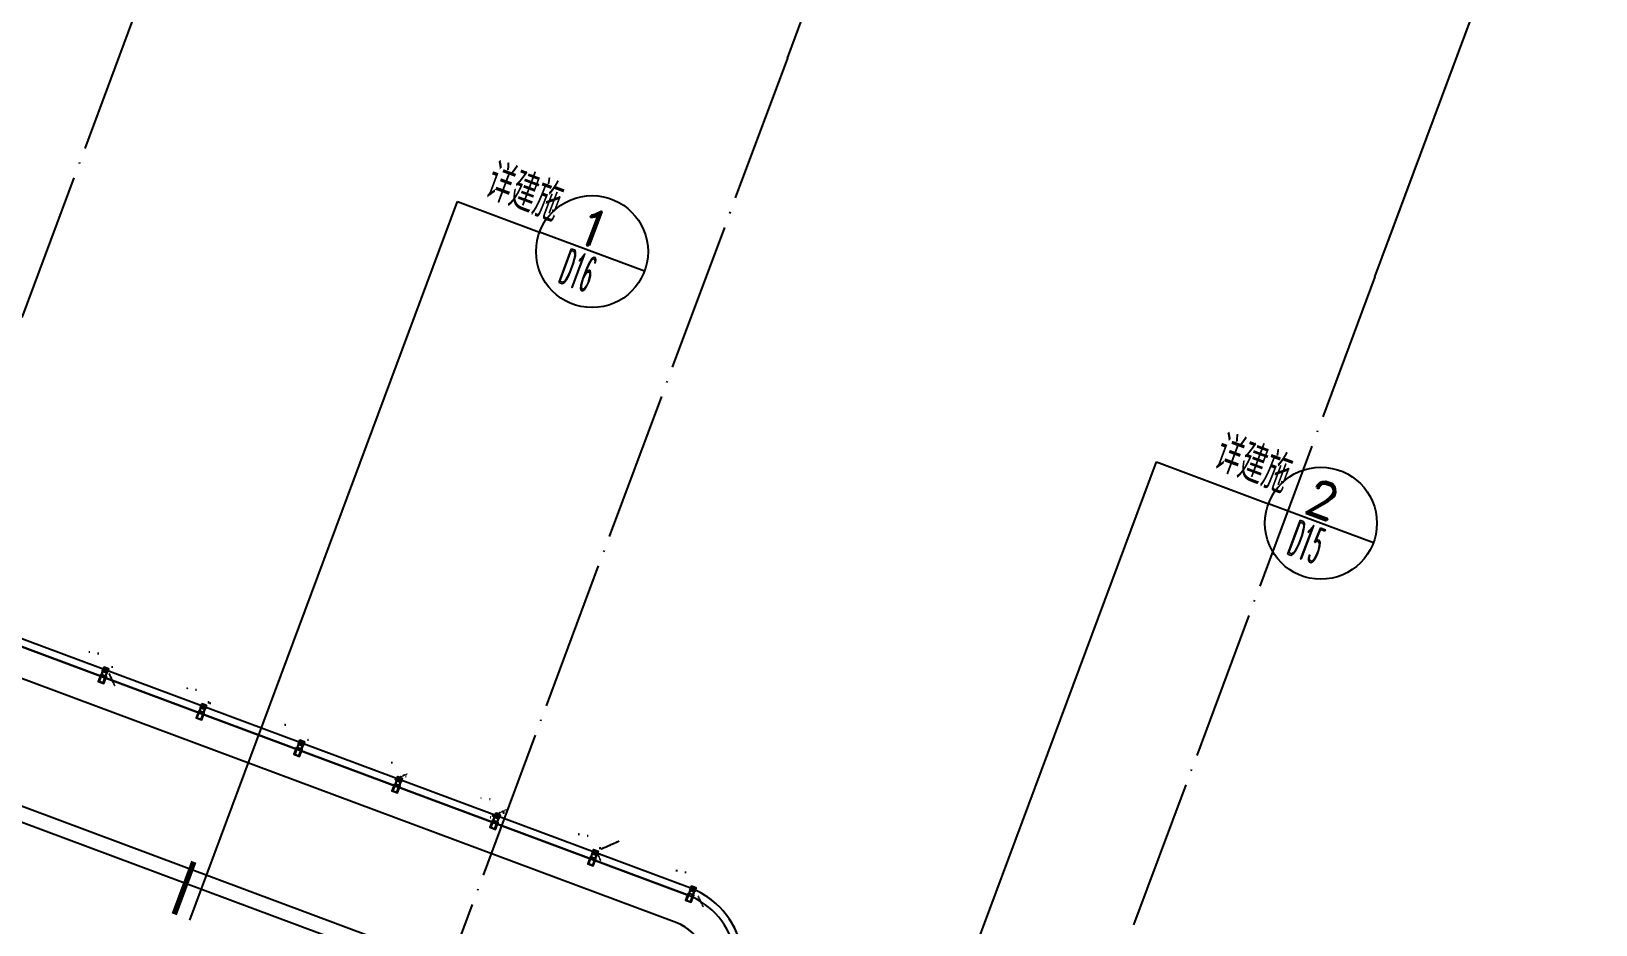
# Model space of a CAD drawing. Header units: millimetres. Extents: x 600121811 to 600690586, y 3472921280 to 3473279938.
# Drawn here: x 600367885 to 600388848, y 3473159954 to 3473171922 of the extents above; entities that cross this region are included whole.
import ezdxf
from ezdxf.enums import TextEntityAlignment as Align

# ---------------------------------------------------------------- set-up
doc = ezdxf.new("R2010")
doc.units = ezdxf.units.MM
doc.header["$LTSCALE"] = 1000
for name, pattern in [('AX-MALL-GIRD-200$0$DOTE', [2.4200000000000004, 2, -0.2, 0.02, -0.2]), ('AX-MALL-WALL-GJ$0$CENTER', [2, 1.25, -0.25, 0.25, -0.25]), ('AX-MALL-WALL-GJ$0$HIDDEN', [0.375, 0.25, -0.125]), ('AX-MALL-WALL-GJ$0$HIDDEN2', [4.7624999999999975, 3.174999999999998, -1.587499999999999])]:
    doc.linetypes.add(name, pattern=pattern)
doc.layers.get('0').update_dxf_attribs({"linetype": 'CONTINUOUS'})
for name, color, linetype in [('AX-MALL-DIM-PGJ$0$A-Anno-Note', 241, 'CONTINUOUS'), ('AX-MALL-DIM-PGJ$0$DIM_IDEN', 3, 'CONTINUOUS'), ('AX-MALL-GIRD-200$0$A-Grid', 222, 'AX-MALL-GIRD-200$0$DOTE'), ('AX-MALL-GIRD-200$0$A-Grid-Iden', 11, 'CONTINUOUS'), ('AX-MALL-GJ-200$0$A-Anno-Note', 241, 'CONTINUOUS'), ('AX-MALL-WALL-GJ$0$A-Anno-Note', 241, 'CONTINUOUS'), ('AX-MALL-WALL-GJ$0$A-Detl-Patt', 8, 'CONTINUOUS'), ('AX-MALL-WALL-GJ$0$A-Detl-Thin', 131, 'CONTINUOUS'), ('AX-MALL-WALL-GJ$0$A-SEE', 254, 'CONTINUOUS'), ('AX-MALL-WALL-GJ$0$AE-GLAZ', 152, 'CONTINUOUS'), ('AX-MALL-WALL-GJ$0$AP', 3, 'CONTINUOUS'), ('AX-MALL-WALL-GJ$0$FIX', 2, 'CONTINUOUS'), ('AX-MALL-WALL-GJ$0$GASKET', 2, 'CONTINUOUS'), ('AX-MALL-WALL-GJ$0$TEXT', 2, 'CONTINUOUS')]:
    doc.layers.add(name, color=color, linetype=linetype)
doc.styles.add('AX-MALL-DIM-PGJ$0$_TCH_DIM', font='zy_en.shx', dxfattribs={"width": 0.7, "bigfont": 'zy_cn.shx'})
doc.styles.add('AX-MALL-DIM-PGJ$0$_TCH_LABEL', font='ROMAND.shx', dxfattribs={"width": 0.7, "height": 5, "bigfont": 'zy_cn.shx'})
doc.styles.add('AX-MALL-GIRD-200$0$_TCH_DIM_T3', font='zy_en.shx', dxfattribs={"width": 0.7, "bigfont": 'zy_cn.shx'})
doc.dimstyles.new('AX-MALL-GIRD-200$0$_TCH_ARCH&&200', dxfattribs={"dimtxt": 595, "dimasz": 300, "dimexe": 500, "dimexo": 500, "dimgap": 152.5, "dimtad": 1, "dimdec": 0, "dimzin": 0, "dimdsep": 46, "dimtxsty": 'AX-MALL-GIRD-200$0$_TCH_DIM_T3', "dimblk": 'AX-MALL-GIRD-200$0$_ArchTick', "dimcen": 0.09, "dimclrt": 7, "dimazin": 2, "dimtfac": 1, "dimtdec": 0, "dimtix": 1, "dimtmove": 2, "dimatfit": 3, "dimfxl": 500, "dimtolj": 1, "dimtzin": 0, "dimarcsym": 0})

# ---------------------------------------------------------------- blocks, each defined once
blk = doc.blocks.new('AX-MALL-GIRD-200$0$_ArchTick')
at = {"color": 0, "linetype": 'ByBlock', "const_width": 0.4}
blk.add_lwpolyline([(-0.5, -0.5), (0.5, 0.5)], dxfattribs=at)
blk = doc.blocks.new('*D132')
at = {"layer": 'AX-MALL-GIRD-200$0$A-Grid-Iden', "color": 0, "lineweight": -2, "transparency": 16777216}
for p, q in [((600378191.4922786, 3473172031.603603), (600379936.9564371, 3473176717.044337)), ((600379762.4100213, 3473176248.500264), (600387633.9504547, 3473173316.120478)), ((600386063.032712, 3473169099.223817), (600387808.4968705, 3473173784.664551))]:
    blk.add_line(p, q, dxfattribs=at)
at = {"layer": 'AX-MALL-GIRD-200$0$A-Grid-Iden', "color": 0, "lineweight": -2, "transparency": 16777216, "xscale": 300, "yscale": 300, "zscale": 300}
for p, rotation in [((600379762.4100213, 3473176248.500264), 159.5681613084339), ((600387633.9504547, 3473173316.120478), 339.568161308434)]:
    blk.add_blockref('AX-MALL-GIRD-200$0$_ArchTick', p, dxfattribs=dict(at, rotation=rotation))
at = {"layer": 'AX-MALL-GIRD-200$0$A-Grid-Iden', "color": 7, "transparency": 16777216, "insert": (600383855.2720124, 3473175204.000037), "char_height": 595, "attachment_point": 5, "rotation": 339.56816132295063, "style": 'AX-MALL-GIRD-200$0$_TCH_DIM_T3'}
blk.add_mtext('\\A1;8400', dxfattribs=at)
blk = doc.blocks.new('*D133')
at = {"layer": 'AX-MALL-GIRD-200$0$A-Grid-Iden', "color": 0, "lineweight": -2, "transparency": 16777216}
for p, q in [((600386063.0327125, 3473169099.223817), (600387808.4968708, 3473173784.66455)), ((600387633.950455, 3473173316.120477), (600395505.4908874, 3473170383.740691)), ((600393934.5731447, 3473166166.84403), (600395680.0373032, 3473170852.284764))]:
    blk.add_line(p, q, dxfattribs=at)
at = {"layer": 'AX-MALL-GIRD-200$0$A-Grid-Iden', "color": 0, "lineweight": -2, "transparency": 16777216, "xscale": 300, "yscale": 300, "zscale": 300}
for p, rotation in [((600387633.950455, 3473173316.120477), 159.5681613089271), ((600395505.4908874, 3473170383.740691), 339.5681613089271)]:
    blk.add_blockref('AX-MALL-GIRD-200$0$_ArchTick', p, dxfattribs=dict(at, rotation=rotation))
at = {"layer": 'AX-MALL-GIRD-200$0$A-Grid-Iden', "color": 7, "transparency": 16777216, "insert": (600391726.8124452, 3473172271.62025), "char_height": 595, "attachment_point": 5, "rotation": 339.56816132295063, "style": 'AX-MALL-GIRD-200$0$_TCH_DIM_T3'}
blk.add_mtext('\\A1;8400', dxfattribs=at)
blk = doc.blocks.new('AX-MALL-WALL-GJ$0$2k432')
at = {"layer": 'AX-MALL-WALL-GJ$0$A-Detl-Patt'}
for points in [[(-601183144.2575167, -3472540847.773604, 0.2537087923064233), (-601184066.2119346, -3472540347.773648), (-601193822.2119423, -3472540347.774841, 0.4142135622456414), (-601194922.2119304, -3472541447.774839), (-601194922.2119308, -3472542437.693026)], [(-601183200.1865518, -3472540947.773611, 0.2679491811134318), (-601184066.2119349, -3472540447.773647), (-601193822.2119296, -3472540447.77484, 0.4142135622567812), (-601194822.2119304, -3472541447.774839), (-601194822.2119306, -3472542437.693025)], [(-601183624.1456301, -3472541042.092267, 0.2100842030219535), (-601184066.2119349, -3472540847.773647), (-601193822.2118814, -3472540847.774839, 0.4142135621957292), (-601194422.21193, -3472541447.77484), (-601194422.211931, -3472542437.693026)]]:
    blk.add_lwpolyline(points, format="xyb", dxfattribs=at)
for points in [[(-601192462.2119298, -3472540422.77484), (-601192462.2119298, -3472540522.774838), (-601192382.21193, -3472540522.77484), (-601192382.2119299, -3472540422.77484)], [(-601191062.2119304, -3472540422.77484), (-601191062.21193, -3472540522.774841), (-601190982.2119299, -3472540522.774841), (-601190982.2119304, -3472540422.774841)], [(-601189662.2119306, -3472540422.774841), (-601189662.2119305, -3472540522.774842), (-601189582.2119306, -3472540522.774842), (-601189582.2119305, -3472540422.774841)], [(-601188262.2119309, -3472540422.774841), (-601188262.2119311, -3472540522.774841), (-601188182.2119311, -3472540522.774841), (-601188182.211931, -3472540422.774841)], [(-601186862.211931, -3472540422.774843), (-601186862.2119309, -3472540522.774842), (-601186782.211931, -3472540522.774842), (-601186782.211931, -3472540422.774842)], [(-601185462.211931, -3472540422.774841), (-601185462.2119316, -3472540522.774841), (-601185382.2119315, -3472540522.774841), (-601185382.2119316, -3472540422.774842)], [(-601184062.211931, -3472540422.77484), (-601184062.2119318, -3472540522.77484), (-601183982.211931, -3472540522.774841), (-601183982.2119312, -3472540422.77484)]]:
    blk.add_lwpolyline(points, close=True, dxfattribs=at)
blk = doc.blocks.new('AX-MALL-WALL-GJ$0$fgegrhrthr')
at = {"layer": 'AX-MALL-WALL-GJ$0$A-Detl-Patt'}
blk.add_lwpolyline([(242927.1743494272, 134611.3384299278, 0.4142135737947256), (242327.1742751598, 135211.3383774757), (232571.1742786169, 135211.337184906, 0.1158926775647805), (232303.992911458, 135148.565331459, 0.3961434725744038), (231705.1489723921, 135711.3371543884), (221949.1490268707, 135711.3359603882, 0.1158927250690523), (221681.9675327539, 135648.564095974, 0.3961434782373853), (221083.1235932112, 136211.3359270096), (211327.1236441135, 136211.3347315788, 0.4142135621688708), (210727.1235949993, 135611.3347306252), (210727.1235946417, 132111.3326702118, 0.4142135622576193), (211327.1236428022, 131511.3326692581), (221083.1235917807, 131511.3314738274, 0.1158927888661231), (221350.3052072525, 131574.103415966, 0.3961421668137928), (221949.1490257978, 131011.3343062401), (231705.1489714384, 131011.333106041, 0.1158928995629006), (231972.3308206797, 131074.1051673889, 0.3961403006429317), (232571.1742800474, 130511.3398389816), (242327.1742770672, 130511.3386573792, 0.4142135741625447), (242927.1743541956, 131111.3386073112), (242927.1743520498, 134611.3384313583)], format="xyb", dxfattribs=at)
at = {"layer": 'AX-MALL-WALL-GJ$0$A-Detl-Thin'}
blk.add_lwpolyline([(222183.1235949993, 135611.3357896805, 0.4142135992637822), (221083.1235933304, 136711.3359260559), (211327.1235848665, 136711.3347330093, 0.4142135622456414), (210227.1236003637, 135611.3347353935), (210227.1235972643, 134621.4165444374)], format="xyb", dxfattribs=at)
for points in [[(212687.1235985756, 136636.3347253799), (212687.1235980988, 136536.3347249031), (212767.1235998869, 136536.3347258568), (212767.1235978603, 136636.3347268105)], [(214087.1235954762, 136636.3347253799), (214087.1236000061, 136536.3347272873), (214167.1235961914, 136536.3347249031), (214167.1235979795, 136636.3347272873)], [(215487.1235971451, 136636.3347272873), (215487.1235975027, 136536.3347263336), (215567.1235955954, 136536.3347258568), (215567.1235966682, 136636.3347277641)], [(216887.1235939264, 136636.3347272873), (216887.1235941648, 136536.3347272873), (216967.1235961914, 136536.3347272873), (216967.1235960722, 136636.3347287178)], [(218287.1235947609, 136636.3347287178), (218287.1235963106, 136536.3347291946), (218367.1235942841, 136536.3347277641), (218367.1235955954, 136636.3347296715)], [(219687.1235927343, 136636.3347291946), (219687.1235945225, 136536.3347291946), (219767.1235938072, 136536.3347287178), (219767.1235953569, 136636.3347306252)], [(221087.1235955954, 136636.334731102), (221087.1235939264, 136536.3347301483), (221167.1235932112, 136536.3347296715), (221167.1235970259, 136636.3347325325)]]:
    blk.add_lwpolyline(points, close=True, dxfattribs=at)
at = {"layer": 'AX-MALL-WALL-GJ$0$AE-GLAZ'}
blk.add_line((211327.1235966682, 136611.3347306252), (221083.1235916615, 136611.3359241486), dxfattribs=at)
blk.add_arc((221083.123591423, 135611.3359255791), 1000.000000723598, 29.9999987377448, 90, dxfattribs=at)
blk = doc.blocks.new('AX-MALL-WALL-GJ$0$尺寸分格点')
at = {"ltscale": 10}
h = blk.add_hatch(color=1, dxfattribs=at)
h.dxf.hatch_style = 1
edge = h.paths.add_edge_path()
edge.add_line((0, -1.5), (-5.470445860503725e-37, 1.862645149230957e-09))
edge.add_line((0, 1.862645149230957e-09), (-1.5, 0))
edge.add_arc((0, 0), 1.5, 180, 270)
edge = h.paths.add_edge_path()
edge.add_line((0, 1.5), (5.470445846917725e-37, 1.862645149230957e-09))
edge.add_line((0, 1.862645149230957e-09), (1.5, 0))
edge.add_arc((0, 0), 1.5, 0, 90)
for p, q in [((-2.5, 0), (2.5, 0)), ((0, -2.5), (0, 2.5))]:
    blk.add_line(p, q)
blk.add_circle((0, 0), 1.5)
blk = doc.blocks.new('AX-MALL-WALL-GJ$0$定位点')
blk.add_blockref('AX-MALL-WALL-GJ$0$尺寸分格点', (0, 0))
blk = doc.blocks.new('AX-MALL-WALL-GJ$0$A$C3802349C')
at = {"layer": 'AX-MALL-WALL-GJ$0$GASKET'}
h = blk.add_hatch(dxfattribs=at)
h.set_pattern_fill('ANSI35', color=1, scale=0.3750125207812556, angle=-180, style=0)
h.set_pattern_definition([(225, (-14292809.63515486, -9063882.472551338), (0.8419271213058608, -0.8419271213058608), []), (225, (-14292810.47708235, -9063882.472551338), (0.8419271213058608, -0.8419271213058608), [1.488330941850608, -0.2976661883701216, 0, -0.2976661883701216])])
edge = h.paths.add_edge_path()
edge.add_line((-4.151144333183765, 8), (-1.924371063709259, 8))
edge.add_line((-1.924371063709259, 8), (0, 0))
edge.add_line((0, 0), (-1, 0))
edge.add_arc((-173.3719842011968, -63.27551823887059), 183.6188774223807, 20.15753080045416, 22.84073975264292)
at = {"layer": 'AX-MALL-WALL-GJ$0$GASKET', "elevation": -0.1213156449062388}
blk.add_lwpolyline([(-4.151144333183765, 8), (-1.924371063709259, 8), (0, 0), (-1, 0, 0.01170824263980096)], format="xyb", close=True, dxfattribs=at)
blk = doc.blocks.new('AX-MALL-WALL-GJ$0$A$C431B1AE9')
at = {"layer": 'AX-MALL-WALL-GJ$0$GASKET'}
h = blk.add_hatch(dxfattribs=at)
h.set_pattern_fill('ANSI37', color=1, scale=0.35, style=0)
h.set_pattern_definition([(45, (-14292809.63515486, -9063882.472551338), (-0.3928862052967754, 0.3928862052967754), []), (135, (-14292809.63515486, -9063882.472551338), (-0.3928862052967754, -0.3928862052967754), [])])
h.paths.add_polyline_path([(3.006717517971992, 0), (0, 0), (-1.924371063709259, 8), (-1, 8), (-0.3333333134651184, 7), (0.3333333134651184, 7), (0.6666666865348816, 8), (1.333333313465118, 8), (1.666666686534882, 7), (2.333333313465118, 7), (2.666666686534882, 8), (3.333333313465118, 8), (3.666666686534882, 7), (4.333333313465118, 7), (4.666666686534882, 8), (5.333333313465118, 8), (5.666666686534882, 7), (6.333333313465118, 7), (6.666666686534882, 8), (7.333333313465118, 8), (7.666666686534882, 7), (8.333333313465118, 7), (8.666666686534882, 8), (9.333333313465118, 8), (9.666666686534882, 7), (10.33333331346512, 7), (11, 8), (11.82815510034561, 8), (10, 0), (6.993282483890653, 0), (6.993282483890653, -1.195969490334392), (7.790595477446914, -1.195969490334392), (7.790595477446914, -1.886535448953509), (6.786871323361993, -2.890259601175785), (3.213128676638007, -2.890259601175785), (2.209404524415731, -1.886535448953509), (2.209404524415731, -1.195969490334392), (3.006717517971992, -1.195969490334392)])
edge = h.paths.add_edge_path(flags=16)
edge.add_ellipse((5, 3.75), major_axis=(-3.000000000596629, 1.102163919055573e-15), ratio=0.5833333332173223, start_angle=0, end_angle=360, ccw=False)
h.paths.add_polyline_path([(4.202687006443739, -0.1993282493203878), (4.202687006443739, -1.694290110841393), (5.797312993556261, -1.694290110841393), (5.797312993556261, -0.1993282493203878)], flags=16)
for points in [[(6.993282483890653, 0), (10, 0), (11.82815510034561, 8), (11, 8), (10.33333331346512, 7), (9.666666686534882, 7), (9.333333313465118, 8), (8.666666686534882, 8), (8.333333313465118, 7), (7.666666686534882, 7), (7.333333313465118, 8), (6.666666686534882, 8), (6.333333313465118, 7), (5.666666686534882, 7), (5.333333313465118, 8), (4.666666686534882, 8), (4.333333313465118, 7), (3.666666686534882, 7), (3.333333313465118, 8), (2.666666686534882, 8), (2.333333313465118, 7), (1.666666686534882, 7), (1.333333313465118, 8), (0.6666666865348816, 8), (0.3333333134651184, 7), (-0.3333333134651184, 7), (-1, 8), (-1.924371063709259, 8), (0, 0), (3.006717517971992, 0), (3.006717517971992, 0), (3.006717517971992, -1.195969490334392), (2.209404524415731, -1.195969490334392), (2.209404524415731, -1.886535448953509), (3.213128676638007, -2.890259601175785), (6.786871323361993, -2.890259601175785), (7.790595477446914, -1.886535448953509), (7.790595477446914, -1.195969490334392), (6.993282483890653, -1.195969490334392)], [(5.797312993556261, -0.1993282493203878), (5.797312993556261, -1.694290110841393), (4.202687006443739, -1.694290110841393), (4.202687006443739, -0.1993282493203878)]]:
    blk.add_lwpolyline(points, close=True, dxfattribs=at)
at = {"layer": 'AX-MALL-WALL-GJ$0$GASKET', "extrusion": (0, 0, -1)}
blk.add_ellipse((5, 3.75), major_axis=(-3.000000000596629, 1.102163919055573e-15), ratio=0.5833333332173223, dxfattribs=at)
blk = doc.blocks.new('AX-MALL-WALL-GJ$0$A$C6D1904FE')
at = {"color": 6, "ltscale": 10}
for name in ['AX-MALL-WALL-GJ$0$A$C3802349C', 'AX-MALL-WALL-GJ$0$A$C431B1AE9']:
    blk.add_blockref(name, (-5, 2.890259601175785), dxfattribs=at)
blk = doc.blocks.new('*U58')
at = {"color": 8, "linetype": 'AX-MALL-WALL-GJ$0$HIDDEN'}
for p, q in [((1.13686837721616e-13, 1.999999999999886), (40, 2.000000000000114)), ((39.00000000000011, -3.000000000000114), (39.00000000000028, 2.999999999999659)), ((1.13686837721616e-13, -2.000000000000114), (40, -2.000000000000341))]:
    blk.add_line(p, q, dxfattribs=at)
at = {"color": 0, "linetype": 'ByBlock'}
blk.add_lwpolyline([(5.684341886080801e-14, 5.999999999999886), (-1.838248336817855, 5.999999999999659, 0.2271033335269274), (-2.617369142194775, 5.626873807574043, 0.3523503326370215), (-2.617369142194832, -5.626873807574043, 0.227103333526957), (-1.838248336817799, -5.999999999999886), (-5.684341886080801e-14, -5.999999999999886)], format="xyb", close=True, dxfattribs=at)
at = {"color": 8, "linetype": 'AX-MALL-WALL-GJ$0$HIDDEN2'}
blk.add_lwpolyline([(-4.568611867420884, 0.7499999999998863), (-2.300000000000068, 0.7499999999998863), (-2.300000000000125, -0.7500000000001137), (-4.568611867420941, -0.7500000000001137)], dxfattribs=at)
at = {"color": 8, "linetype": 'ByBlock'}
blk.add_lwpolyline([(1.13686837721616e-13, -3.000000000000114), (39.00000000000028, -3.000000000000341), (40.00000000000045, -1.999999999999432), (39.99999999999955, 2.000000000000114), (39.00000000000028, 3.000000000000114), (1.13686837721616e-13, 2.999999999999886)], dxfattribs=at)
at = {"layer": 'AX-MALL-WALL-GJ$0$TEXT', "color": 8, "linetype": 'AX-MALL-WALL-GJ$0$CENTER'}
blk.add_line((43, -1.13686837721616e-13), (-7.600000000000023, -1.13686837721616e-13), dxfattribs=at)
blk = doc.blocks.new('AX-MALL-WALL-GJ$0$A$C4A6E1F89')
at = {"layer": 'AX-MALL-WALL-GJ$0$AP'}
for points in [[(31.30000000074506, 13.80000000074506), (31.30000000074506, 10), (27.30000000074506, 10), (27.30000000074506, 9), (31.30000000074506, 9), (31.30000000074506, 1.200000001117587), (-31.30000000074506, 1.200000001117587), (-31.30000000074506, 9), (-27.30000000074506, 9), (-27.30000000074506, 10), (-31.30000000074506, 10), (-31.30000000074506, 13.80000000074506), (-30.16000000014901, 15.32000000029802, 0.2874411353254684), (-30.13336061313748, 15.63748977147043), (-31.30000000074506, 17.90000000037253), (-31.30000000074506, 22), (-32.5, 22), (-32.5, 0), (32.5, 0), (32.5, 22), (31.30000000074506, 22), (31.30000000074506, 17.90000000037253), (30.13336061313748, 15.63748977147043, 0.2874411353254668), (30.16000000014901, 15.32000000029802)], [(0, 15.90000000037253), (0.400000000372529, 15.5), (28.30000000074506, 15.5), (28.30000000074506, 10.5), (29.80000000074506, 10.5), (31, 13.5), (29.93968884833157, 15.35087553970516, -0.2449413473478261), (29.9286532253027, 15.6279489248991), (31, 17.90000000037253), (31, 21.5, 0.414213562373095), (30.5, 22), (29.09999999962747, 22, 1.000000000000455), (29.09999999962747, 20.80000000074506), (29.09999999962747, 20.80000000074506, -0.4142135623733198), (29.59999999962747, 20.30000000074506), (29.59999999962747, 18.90000000037253, -0.4142135623731125), (29.09999999962747, 18.40000000037253), (23.90000000037253, 18.40000000037253, -0.4142135623730815), (23.40000000037253, 18.90000000037253), (23.40000000037253, 20.30000000074506, -0.4142135623731302), (23.90000000037253, 20.80000000074506, 0.9999999999998862), (23.90000000037253, 22), (21.40000000037253, 22), (21.40000000037253, 18.5), (11.40000000037253, 18.5), (9.300000000745058, 22), (8.5, 22), (8.5, 20), (-8.5, 20), (-8.5, 22), (-9.300000000745058, 22), (-11.40000000037253, 18.5), (-21.40000000037253, 18.5), (-21.40000000037253, 22), (-23.90000000037253, 22, 0.9999999999999053), (-23.90000000037253, 20.80000000074506, -0.4142135623731302), (-23.40000000037253, 20.30000000074506), (-23.40000000037253, 18.90000000037253, -0.4142135623730814), (-23.90000000037253, 18.40000000037253), (-29.09999999962747, 18.40000000037253, -0.4142135623731125), (-29.59999999962747, 18.90000000037253), (-29.59999999962747, 20.30000000074506, -0.4142135623733199), (-29.09999999962747, 20.80000000074506), (-29.09999999962747, 20.80000000074506, 1.000000000000473), (-29.09999999962747, 22), (-30.5, 22, 0.414213562373095), (-31, 21.5), (-31, 17.90000000037253), (-29.9286532253027, 15.6279489248991, -0.2449413473478107), (-29.93968885019422, 15.35087553970516), (-31, 13.5), (-29.80000000074506, 10.5), (-28.30000000074506, 10.5), (-28.30000000074506, 15.5), (-0.400000000372529, 15.5)]]:
    blk.add_lwpolyline(points, format="xyb", close=True, dxfattribs=at)
at = {"layer": 'AX-MALL-WALL-GJ$0$FIX', "extrusion": (-4.689947558750686e-09, -3.877222664414375e-09, -1), "xscale": -1, "zscale": -1, "rotation": 270}
blk.add_blockref('*U58', (-1.862645058000427e-09, 15.5, -7.954930736642706e-08), dxfattribs=at)
at = {"layer": 'AX-MALL-WALL-GJ$0$GASKET'}
blk.add_blockref('AX-MALL-WALL-GJ$0$A$C6D1904FE', (-26.5, 19.10974039882421, 0.1213156449062388), dxfattribs=at)
at = {"layer": 'AX-MALL-WALL-GJ$0$GASKET', "extrusion": (0, 0, -1), "zscale": -1, "rotation": 270}
blk.add_blockref('AX-MALL-WALL-GJ$0$定位点', (1.117587089538574e-07, 30.00001611188054, -0.1695423254371126), dxfattribs=at)
at = {"layer": 'AX-MALL-WALL-GJ$0$GASKET', "xscale": -1}
blk.add_blockref('AX-MALL-WALL-GJ$0$A$C6D1904FE', (26.49999977648258, 19.10974039882421, 0.1213156449062388), dxfattribs=at)
blk = doc.blocks.new('AX-MALL-WALL-GJ$0$A$C201F0766')
at = {"layer": 'AX-MALL-WALL-GJ$0$GASKET'}
h = blk.add_hatch(dxfattribs=at)
h.set_pattern_fill('ANSI35', color=1, scale=0.3750125207812556, angle=-180, style=0)
h.set_pattern_definition([(225, (-14292808.12419919, -9063908.843573337), (0.8419271213058608, -0.8419271213058608), []), (225, (-14292808.96612667, -9063908.843573337), (0.8419271213058608, -0.8419271213058608), [1.488330941850608, -0.2976661883701216, 0, -0.2976661883701216])])
edge = h.paths.add_edge_path()
edge.add_line((4.625009316951036, 7.210309842135757), (4.581123173236847, 7.210309841670096))
edge.add_ellipse((2.60770320892334e-08, 8.022399073466659), major_axis=(-7.236123461634007e-16, 5.908938361333678), ratio=0.782714245397402, start_angle=97.89939189545902, end_angle=262.100608104541, ccw=False)
edge.add_line((-4.581123121082783, 7.210309841670096), (-4.624990671873093, 7.210309842135757))
edge.add_line((-4.624990671873093, 7.210309842135757), (-4.625000026077032, -0.879502881783992))
edge.add_arc((-3.725290298461914e-07, -12.60038345353678), 12.60038345226483, 68.4660575448051, 111.5339390721038, ccw=False)
edge.add_line((4.624999966472387, -0.8795031546615064), (4.625009316951036, 7.210309842135757))
h = blk.add_hatch(dxfattribs=at)
h.set_pattern_fill('HONEY', color=1, scale=0.3750125207812556, angle=-180, style=0)
h.set_pattern_definition([(180, (-14292808.12419919, -9063908.843573337), (-0.8929985651103648, -0.515572838757882), [0.5953323767402432, -1.190664753480486]), (299.9999999999999, (-14292808.12419919, -9063908.843573337), (0.8929984584207664, -0.5155730235496873), [0.5953323767402432, -1.190664753480486]), (240, (-14292808.12419919, -9063908.843573337), (-1.066895984922232e-07, -1.031145862307569), [-1.190664753480486, 0.5953323767402432])])
edge = h.paths.add_edge_path()
edge.add_ellipse((-8.195638656616211e-08, 8.022399073466659), major_axis=(-1.447224692326801e-15, 5.908938361333678), ratio=0.782714245397402, start_angle=0, end_angle=360)
blk = doc.blocks.new('AX-MALL-WALL-GJ$0$A$C398804AB')
at = {"color": 3}
blk.add_lwpolyline([(-7.749999977648258, 0.3999998643994331, 0.4142135656464321), (-7.249999970197678, -0.1000001300126314), (-0.09999999962747097, -0.1000000014901161), (0, 0), (0.09999999962747097, -0.1000000014901161), (7.249999970197678, -0.1000001300126314, 0.4142135656464319), (7.749999977648258, 0.3999998643994331)], format="xyb", dxfattribs=at)
at = {"layer": 'AX-MALL-WALL-GJ$0$AP'}
blk.add_lwpolyline([(-7.749999977648258, 0.3999998681247234), (-7.75, 36.51999995112419), (-23.5, 36.51999995112419), (-23.5, 33.01999995112419, -0.414213562373095), (-24, 32.51999995112419), (-25.40000000037253, 32.51999995112419, -0.9999999999999999), (-25.40000000037253, 33.71999995037913, 0.4142135623730647), (-24.90000000037253, 34.21999995037913), (-24.90000000037253, 35.61999995075166, 0.4142135623730833), (-25.40000000037253, 36.11999995075166), (-30.59999999962747, 36.11999995075166, 0.4142135623731005), (-31.09999999962747, 35.61999995075166), (-31.09999999962747, 34.21999995037913, 0.4142135623731651), (-30.59999999962747, 33.71999995037913, -0.9999999999999999), (-30.59999999962747, 32.51999995112419), (-32, 32.51999995112419, -0.4142135623730762), (-32.5, 33.01999995112419), (-32.5, 182.0199982952327, -0.4142135623730963), (-32, 182.5199982952327), (32, 182.5199982952327, -0.4142135623730427), (32.5, 182.0199982952327), (32.5, 33.01999995112419, -0.4142135623730139), (32, 32.51999995112419), (30.59999999962747, 32.51999995112419, -0.9999999999999999), (30.59999999962747, 33.71999995037913, 0.4142135623732183), (31.09999999962747, 34.21999995037913), (31.09999999962747, 35.61999995075166, 0.4142135623730417), (30.59999999962747, 36.11999995075166), (25.40000000037253, 36.11999995075166, 0.4142135623731484), (24.90000000037253, 35.61999995075166), (24.90000000037253, 34.21999995037913, 0.4142135623730417), (25.40000000037253, 33.71999995037913, -0.9999999999999999), (25.40000000037253, 32.51999995112419), (24, 32.51999995112419, -0.4142135623730417), (23.5, 33.01999995112419), (23.5, 36.51999995112419), (7.75, 36.51999995112419), (7.750000022351742, 0.3999998681247234)], format="xyb", dxfattribs=at)
for points in [[(29.5, 40.52000945061445), (-29.5, 40.52000945061445), (-29.5, 64.45474449545145), (-28.49999050050974, 65.45475399307907), (-28.49999050050974, 85.45475399307907), (-29.5, 86.45476348884404), (-29.5, 92.92071198485792), (-28.49999050050974, 93.92072148248553), (-28.49999050050974, 113.9207214824855), (-29.5, 114.9207309782505), (-29.5, 179.5199982952327), (29.5, 179.5199982952327), (29.5, 114.9207309782505), (28.49999050050974, 113.9207214824855), (28.49999050050974, 93.92072148248553), (29.5, 92.92071198485792), (29.5, 86.45476348884404), (28.49999050050974, 85.45475399307907), (28.49999050050974, 65.45475399307907), (29.5, 64.45474449545145)], [(-4.75, 2.899999890476465), (-4.75, 36.51999995112419), (4.75, 36.51999995112419), (4.75, 2.899999890476465)]]:
    blk.add_lwpolyline(points, close=True, dxfattribs=at)
blk = doc.blocks.new('AX-MALL-WALL-GJ$0$A$C031A570D')
at = {"layer": 'AX-MALL-WALL-GJ$0$GASKET'}
h = blk.add_hatch(dxfattribs=at)
h.set_pattern_fill('ANSI37', color=1, scale=0.35, style=0)
h.set_pattern_definition([(45, (-28686473.88232677, -17866958.96207136), (-0.3928862052967754, 0.3928862052967754), []), (135, (-28686473.88232677, -17866958.96207136), (-0.3928862052967754, -0.3928862052967754), [])])
edge = h.paths.add_edge_path(flags=16)
edge.add_line((0.4479895178228617, -2.5), (-0.6520104836672544, -2.5))
edge.add_arc((-0.6520104836841905, -2.300000000761994), 0.1999999992380062, 179.9999999951482, 270.0000000048518, ccw=False)
edge.add_line((-0.8520104829221964, -2.300000000745058), (-0.8520104829221964, -1.099999999627471))
edge.add_arc((-0.6520104827190034, -1.100000000575722), 0.200000000203193, 89.9999997380454, 179.9999997283461, ccw=False)
edge.add_line((-0.6520104818046093, -0.900000000372529), (0.4479895178228617, -0.900000000372529))
edge.add_arc((0.4479895178228099, -1.099999999627523), 0.1999999992549937, 1.4779288903810084e-11, 89.99999999998522, ccw=False)
edge.add_line((0.6479895170778036, -1.099999999627471), (0.6479895170778036, -2.300000000745058))
edge.add_arc((0.447989517822728, -2.300000000744924), 0.1999999992550756, 270.00000000003826, 359.9999999999617, ccw=False)
edge = h.paths.add_edge_path(flags=16)
edge.add_line((3.25, -6.959776679053903), (3.249999998137355, -5.460273051634431))
edge.add_arc((2.752593796818533, -5.588659923981967), 0.5137082032648524, 14.47288401547784, 73.43202089108867)
edge.add_arc((0.05064282435228568, -16.32822180133598), 11.58749800659758, 75.76971431944138, 104.7475452508029)
edge.add_arc((-2.826484009876017, -5.549036338968328), 0.4327163524049084, 99.65762587733329, 168.1638378280875)
edge.add_line((-3.250000001862645, -5.460273051634431), (-3.25, -6.959776679053903))
edge.add_arc((-2.750000000785429, -6.959776678984368), 0.4999999992145705, 180.0000000079681, 252.652994767184)
edge.add_arc((-2.664828544169689e-11, 1.844165788236001), 9.723443118255906, 252.6532655821475, 287.3467351540981)
edge.add_arc((2.750000001329266, -6.959776679368228), 0.499999998670735, 287.3470194983008, 360.000000036019)
edge = h.paths.add_edge_path()
edge.add_line((4, -10.12004972994328), (5.196692196652293, -10.12004972994328))
edge.add_arc((5.196692197142482, -9.920049729702583), 0.2000000002406921, 269.9999998595713, 383.1985898189387)
edge.add_line((5.380521204322577, -9.841265872120857), (4.05898916348815, -2.646648775786161))
edge.add_arc((3.866236349709822, -2.700000001174841), 0.200000001174841, 15.47132820595848, 90.00000004069459)
edge.add_line((3.866236349567771, -2.5), (1.599999997764826, -2.5))
edge.add_arc((1.599999997764726, -2.300000000745158), 0.1999999992548425, 179.9999999999715, 270.0000000000285, ccw=False)
edge.add_line((1.399999998509884, -2.300000000745058), (1.399999998509884, -1.5))
edge.add_arc((1.599999997765529, -1.500000000000703), 0.1999999992556454, 90.00000000020151, 179.9999999997985, ccw=False)
edge.add_line((1.599999997764826, -1.300000000745058), (2.299999998882413, -1.300000000745058))
edge.add_arc((2.299999998012943, -1.100000000620646), 0.2000000001244118, 270.0000002490847, 360.0000002845238)
edge.add_line((2.499999998137355, -1.099999999627471), (2.499999998137355, -0.2000000011175871))
edge.add_arc((2.299999997951289, -0.2000000001860655), 0.2000000001860656, 359.9999997331387, 449.9999997332528)
edge.add_line((2.299999998882413, 0), (-2.300000000745058, 0))
edge.add_arc((-2.300000000767888, -0.2000000010947573), 0.2000000010947573, 89.99999999345975, 180.0000000065402)
edge.add_line((-2.500000001862645, -0.2000000011175871), (-2.500000001862645, -1.099999999627471))
edge.add_arc((-2.300000000745037, -1.09999999962745), 0.2000000011176084, 180.0000000000061, 269.9999999999939)
edge.add_line((-2.300000000745058, -1.300000000745058), (-1.600000001490116, -1.300000000745058))
edge.add_arc((-1.600000000541876, -1.500000000914405), 0.2000000001693465, 2.619577230689174e-07, 90.00000027165089, ccw=False)
edge.add_line((-1.400000000372529, -1.5), (-1.400000002235174, -2.300000000745058))
edge.add_arc((-1.600000001489917, -2.300000000745257), 0.199999999254743, -90.00000000005701, 5.701394911739044e-11, ccw=False)
edge.add_line((-1.600000001490116, -2.5), (-4.750000001862645, -2.5))
edge.add_arc((-4.750000001862645, -2), 0.5, 180, 270, ccw=False)
edge.add_line((-5.250000001862645, -2), (-5.250000001862645, -1))
edge.add_line((-5.250000001862645, -1), (-5.550000000745058, -1))
edge.add_arc((-5.550000000745058, -1.700000001117587), 0.7000000011175871, 90, 180)
edge.add_line((-6.250000001862645, -1.700000001117587), (-6.250000001862645, -2.5))
edge.add_arc((-21.55097778051301, -2.75912886012348), 15.30317185255727, -26.563419290052877, 0.9702367440764874, ccw=False)
edge.add_arc((-7.501144340111677, -9.772550713046272), 0.4000000000772927, 154.8453495136513, 325.781492258753)
edge.add_arc((-18.33916502293011, -3.056458835212569), 13.14988893811881, 328.1403989887935, 352.6787409764221)
edge.add_arc((-5.10833269223211, -4.799999999425034), 0.1999999997975632, 90.00000038522899, 160.1791058056141, ccw=False)
edge.add_line((-5.108332693576813, -4.599999999627471), (-4.211626494303346, -4.599999999627471))
edge.add_arc((-4.211626495117946, -4.799999999972099), 0.2000000003446285, -24.401291975496406, 89.99999976663429, ccw=False)
edge.add_line((-4.029491625726223, -4.882624993100762), (-5.57977457717061, -10.12004972994328))
edge.add_line((-5.57977457717061, -10.12004972994328), (-3.85655820928514, -10.12004972994328))
edge.add_line((-3.85655820928514, -10.12004972994328), (-3.744390545412898, -10.04678599908948))
edge.add_line((-3.744390545412898, -10.04678599908948), (-3.601631700992584, -9.914268443360925))
edge.add_line((-3.601631700992584, -9.914268443360925), (-3.131442086771131, -9.432502878829837))
edge.add_arc((-2.966135769468793, -9.62004972916371), 0.249999999220435, 90.00000014064523, 131.3933860177586, ccw=False)
edge.add_line((-2.966135770082474, -9.370049729943275), (-2.741758463904262, -9.370049729943275))
edge.add_arc((-2.741758464839219, -9.470049730505703), 0.100000000562428, -5.315262114891084e-07, 89.99999946430859, ccw=False)
edge.add_line((-2.641758464276791, -9.470049731433392), (-2.631878837943077, -9.710395282134414))
edge.add_line((-2.631878837943077, -9.710395282134414), (-2.662470018491149, -9.873493811115623))
edge.add_line((-2.662470018491149, -9.873493811115623), (-2.784834742546082, -9.893881127238274))
edge.add_line((-2.784834742546082, -9.893881127238274), (-2.856214165687561, -9.914268443360925))
edge.add_line((-2.856214165687561, -9.914268443360925), (-2.866411225870252, -9.995817709714174))
edge.add_line((-2.866411225870252, -9.995817709714174), (-2.815425923094153, -10.09775429032743))
edge.add_line((-2.815425923094153, -10.09775429032743), (-2.744046501815319, -10.12004972994328))
edge.add_line((-2.744046501815319, -10.12004972994328), (-2.35655820928514, -10.12004972994328))
edge.add_line((-2.35655820928514, -10.12004972994328), (-2.244390545412898, -10.04678599908948))
edge.add_line((-2.244390545412898, -10.04678599908948), (-2.101631700992584, -9.914268443360925))
edge.add_line((-2.101631700992584, -9.914268443360925), (-1.631442086771131, -9.432502878829837))
edge.add_arc((-1.466135769468793, -9.62004972916371), 0.2499999992204352, 90.00000014064528, 131.3933860177586, ccw=False)
edge.add_line((-1.466135770082474, -9.370049729943275), (-1.241758463904262, -9.370049729943275))
edge.add_arc((-1.241758464838068, -9.470049730504552), 0.1000000005612769, -5.321857088347315e-07, 89.99999946496808, ccw=False)
edge.add_line((-1.141758464276791, -9.470049731433392), (-1.131878837943077, -9.710395282134414))
edge.add_line((-1.131878837943077, -9.710395282134414), (-1.162470018491149, -9.873493811115623))
edge.add_line((-1.162470018491149, -9.873493811115623), (-1.284834742546082, -9.893881127238274))
edge.add_line((-1.284834742546082, -9.893881127238274), (-1.356214165687561, -9.914268443360925))
edge.add_line((-1.356214165687561, -9.914268443360925), (-1.366411225870252, -9.995817709714174))
edge.add_line((-1.366411225870252, -9.995817709714174), (-1.315425923094153, -10.09775429032743))
edge.add_line((-1.315425923094153, -10.09775429032743), (-1.244046501815319, -10.12004972994328))
edge.add_line((-1.244046501815319, -10.12004972994328), (-0.85655820928514, -10.12004972994328))
edge.add_line((-0.85655820928514, -10.12004972994328), (-0.7443905454128981, -10.04678599908948))
edge.add_line((-0.7443905454128981, -10.04678599908948), (-0.6016317009925842, -9.914268443360925))
edge.add_line((-0.6016317009925842, -9.914268443360925), (-0.1314420867711306, -9.432502878829837))
edge.add_arc((0.03386423053591846, -9.62004972917618), 0.2499999992329053, 90.00000014172502, 131.3933860166789, ccw=False)
edge.add_line((0.03386422991752625, -9.370049729943275), (0.2582415360957384, -9.370049729943275))
edge.add_arc((0.2582415351619317, -9.470049730504552), 0.1000000005612769, -5.321857088347315e-07, 89.99999946496808, ccw=False)
edge.add_line((0.3582415357232094, -9.470049731433392), (0.3681211620569229, -9.710395282134414))
edge.add_line((0.3681211620569229, -9.710395282134414), (0.3375299815088511, -9.873493811115623))
edge.add_line((0.3375299815088511, -9.873493811115623), (0.2151652574539185, -9.893881127238274))
edge.add_line((0.2151652574539185, -9.893881127238274), (0.143785834312439, -9.914268443360925))
edge.add_line((0.143785834312439, -9.914268443360925), (0.1335887741297483, -9.995817709714174))
edge.add_line((0.1335887741297483, -9.995817709714174), (0.1845740769058466, -10.09775429032743))
edge.add_line((0.1845740769058466, -10.09775429032743), (0.2559534981846809, -10.12004972994328))
edge.add_line((0.2559534981846809, -10.12004972994328), (0.64344179071486, -10.12004972994328))
edge.add_line((0.64344179071486, -10.12004972994328), (0.7556094545871019, -10.04678599908948))
edge.add_line((0.7556094545871019, -10.04678599908948), (0.8983682990074158, -9.914268443360925))
edge.add_line((0.8983682990074158, -9.914268443360925), (1.368557913228869, -9.432502878829837))
edge.add_arc((1.533864230537446, -9.620049729180224), 0.2499999992369481, 90.00000014207512, 131.3933860163288, ccw=False)
edge.add_line((1.533864229917526, -9.370049729943275), (1.936520639806986, -9.370049729943275))
edge.add_arc((1.9365206398038, -9.470049731436577), 0.1000000014933011, 1.8247874322696589e-09, 89.99999999817493, ccw=False)
edge.add_line((2.036520641297102, -9.470049731433392), (2.046400267630816, -9.710395282134414))
edge.add_line((2.046400267630816, -9.710395282134414), (2.015809085220098, -9.873493811115623))
edge.add_line((2.015809085220098, -9.873493811115623), (1.893444361165166, -9.893881127238274))
edge.add_line((1.893444361165166, -9.893881127238274), (1.822064939886332, -9.914268443360925))
edge.add_line((1.822064939886332, -9.914268443360925), (1.811867879703641, -9.995817709714174))
edge.add_line((1.811867879703641, -9.995817709714174), (1.862853180617094, -10.09775429032743))
edge.add_line((1.862853180617094, -10.09775429032743), (1.934232603758574, -10.12004972994328))
edge.add_line((1.934232603758574, -10.12004972994328), (2.321720896288753, -10.12004972994328))
edge.add_line((2.321720896288753, -10.12004972994328), (2.433888560160995, -10.04678599908948))
edge.add_line((2.433888560160995, -10.04678599908948), (2.576647404581308, -9.914268443360925))
edge.add_line((2.576647404581308, -9.914268443360925), (3.046837016940117, -9.432502878829837))
edge.add_arc((3.212143335179332, -9.620049731643517), 0.2500000017002416, 89.99999992847489, 131.3933858030421, ccw=False)
edge.add_line((3.212143335491419, -9.370049729943275), (3.614799745380878, -9.370049729943275))
edge.add_arc((3.614799744440467, -9.470049730511159), 0.1000000005678832, -5.28400619259628e-07, 89.99999946118368, ccw=False)
edge.add_line((3.714799745008349, -9.470049731433392), (3.724679371342063, -9.710395282134414))
edge.add_line((3.724679371342063, -9.710395282134414), (3.694088190793991, -9.873493811115623))
edge.add_line((3.694088190793991, -9.873493811115623), (3.571723466739058, -9.893881127238274))
edge.add_line((3.571723466739058, -9.893881127238274), (3.500344043597579, -9.914268443360925))
edge.add_line((3.500344043597579, -9.914268443360925), (3.490146983414888, -9.995817709714174))
edge.add_line((3.490146983414888, -9.995817709714174), (3.541132286190987, -10.09775429032743))
edge.add_line((3.541132286190987, -10.09775429032743), (3.612511707469821, -10.12004972994328))
edge.add_line((3.612511707469821, -10.12004972994328), (4, -10.12004972994328))
for points in [[(4, -10.12004972994328), (5.196692196652293, -10.12004972994328, 0.5384365873081324), (5.380521204322577, -9.841265872120857), (4.05898916348815, -2.646648775786161, 0.3371623231483117), (3.866236349567771, -2.5), (1.599999997764826, -2.5, -0.4142135623733865), (1.399999998509884, -2.300000000745058), (1.399999998509884, -1.5, -0.4142135623710347), (1.599999997764826, -1.300000000745058), (2.299999998882413, -1.300000000745058, 0.4142135625542577), (2.499999998137355, -1.099999999627471), (2.499999998137355, -0.2000000011175871, 0.414213562373678), (2.299999998882413, 0), (-2.300000000745058, 0, 0.4142135624399619), (-2.500000001862645, -0.2000000011175871), (-2.500000001862645, -1.099999999627471, 0.4142135623730327), (-2.300000000745058, -1.300000000745058), (-1.600000001490116, -1.300000000745058, -0.4142135624226467), (-1.400000000372529, -1.5), (-1.400000002235174, -2.300000000745058, -0.414213562373678), (-1.600000001490116, -2.5), (-4.750000001862645, -2.5, -0.4142135623730951), (-5.250000001862645, -2), (-5.250000001862645, -1), (-5.550000000745058, -1, 0.4142135623730951), (-6.250000001862645, -1.700000001117587), (-6.250000001862645, -2.5, -0.1207195876744133), (-7.863209849223495, -9.602525517344475, 0.9238739062829604), (-7.170384753495455, -9.997490918263793, 0.1074797348853096), (-5.296484127640724, -4.732183797284961, -0.3161581866366376), (-5.108332693576813, -4.599999999627471), (-4.211626494303346, -4.599999999627471, -0.5452250111276254), (-4.029491625726223, -4.882624993100762), (-5.57977457717061, -10.12004972994328), (-3.85655820928514, -10.12004972994328), (-3.744390545412898, -10.04678599908948), (-3.601631700992584, -9.914268443360925), (-3.131442086771131, -9.432502878829837, -0.1826026066076273), (-2.966135770082474, -9.370049729943275), (-2.741758463904262, -9.370049729943275, -0.4142135623518001), (-2.641758464276791, -9.470049731433392), (-2.631878837943077, -9.710395282134414), (-2.662470018491149, -9.873493811115623), (-2.784834742546082, -9.893881127238274), (-2.856214165687561, -9.914268443360925), (-2.866411225870252, -9.995817709714174), (-2.815425923094153, -10.09775429032743), (-2.744046501815319, -10.12004972994328), (-2.35655820928514, -10.12004972994328), (-2.244390545412898, -10.04678599908948), (-2.101631700992584, -9.914268443360925), (-1.631442086771131, -9.432502878829837, -0.1826026066076273), (-1.466135770082474, -9.370049729943275), (-1.241758463904262, -9.370049729943275, -0.4142135623585429), (-1.141758464276791, -9.470049731433392), (-1.131878837943077, -9.710395282134414), (-1.162470018491149, -9.873493811115623), (-1.284834742546082, -9.893881127238274), (-1.356214165687561, -9.914268443360925), (-1.366411225870252, -9.995817709714174), (-1.315425923094153, -10.09775429032743), (-1.244046501815319, -10.12004972994328), (-0.85655820928514, -10.12004972994328), (-0.7443905454128981, -10.04678599908948), (-0.6016317009925842, -9.914268443360925), (-0.1314420867711306, -9.432502878829837, -0.1826026065978904), (0.03386422991752625, -9.370049729943275), (0.2582415360957384, -9.370049729943275, -0.4142135623585429), (0.3582415357232094, -9.470049731433392), (0.3681211620569229, -9.710395282134414), (0.3375299815088511, -9.873493811115623), (0.2151652574539185, -9.893881127238274), (0.143785834312439, -9.914268443360925), (0.1335887741297483, -9.995817709714174), (0.1845740769058466, -10.09775429032743), (0.2559534981846809, -10.12004972994328), (0.64344179071486, -10.12004972994328), (0.7556094545871019, -10.04678599908948), (0.8983682990074158, -9.914268443360925), (1.368557913228869, -9.432502878829837, -0.1826026065947343), (1.533864229917526, -9.370049729943275), (1.936520639806986, -9.370049729943275, -0.4142135623544356), (2.036520641297102, -9.470049731433392), (2.046400267630816, -9.710395282134414), (2.015809085220098, -9.873493811115623), (1.893444361165166, -9.893881127238274), (1.822064939886332, -9.914268443360925), (1.811867879703641, -9.995817709714174), (1.862853180617094, -10.09775429032743), (1.934232603758574, -10.12004972994328), (2.321720896288753, -10.12004972994328), (2.433888560160995, -10.04678599908948), (2.576647404581308, -9.914268443360925), (3.046837016940117, -9.432502878829837, -0.1826026065961477), (3.212143335491419, -9.370049729943275), (3.614799745380878, -9.370049729943275, -0.4142135623198528), (3.714799745008349, -9.470049731433392), (3.724679371342063, -9.710395282134414), (3.694088190793991, -9.873493811115623), (3.571723466739058, -9.893881127238274), (3.500344043597579, -9.914268443360925), (3.490146983414888, -9.995817709714174), (3.541132286190987, -10.09775429032743), (3.612511707469821, -10.12004972994328)], [(3.25, -6.959776679053903), (3.249999998137355, -5.460273051634431, 0.2630873795155346), (2.899079101160169, -5.096279812976718, 0.1271177729159115), (-2.899076651781797, -5.122452525421977, 0.308147539924378), (-3.250000001862645, -5.460280233994126, -3.590366987e-06), (-3.250000001862645, -5.460273051634431), (-3.25, -6.959776679053903, 0.3280726517255059), (-2.899079028517008, -7.43703493475914, 0.152545825913894), (2.899079147726297, -7.437034897506237, 0.3280725829936511)], [(0.4479895178228617, -2.5), (-0.6520104836672544, -2.5, -0.4142135624226994), (-0.8520104829221964, -2.300000000745058), (-0.8520104829221964, -1.099999999627471, -0.4142135623235128), (-0.6520104818046093, -0.900000000372529), (0.4479895178228617, -0.900000000372529, -0.4142135623729436), (0.6479895170778036, -1.099999999627471), (0.6479895170778036, -2.300000000745058, -0.4142135623727035)]]:
    blk.add_lwpolyline(points, format="xyb", close=True, dxfattribs=at)
blk = doc.blocks.new('AX-MALL-WALL-GJ$0$A$C235D2B83')
at = {"layer": 'AX-MALL-WALL-GJ$0$GASKET', "color": 1}
for p, q in [((-7.75056073628366, -0.9999890886247158, -0.33908465081705), (-12.50111955218017, -13.99993453547359, -0.3390846588858165)), ((-12.50111955218017, -0.9999838881194592, -0.339084654794259), (-7.75056073628366, -13.99993973597884, -0.3390846549086076))]:
    blk.add_line(p, q, dxfattribs=at)
at = {"layer": 'AX-MALL-WALL-GJ$0$GASKET', "elevation": -0.1695423253799386}
blk.add_lwpolyline([(-12.50111955218017, -0.9999838881194592), (-12.50111955218017, -13.99993453547359), (-7.75056073628366, -13.99993973597884), (-7.75056073628366, -0.9999890886247158)], close=True, dxfattribs=at)
at = {"color": 2, "ltscale": 10, "xscale": -1, "rotation": 180}
blk.add_blockref('AX-MALL-WALL-GJ$0$A$C4A6E1F89', (-1.862645149230957e-09, 30.00001611188054, -0.1695423254371126), dxfattribs=at)
at = {"color": 6, "ltscale": 10, "xscale": -1, "rotation": 180}
for name, p in [('AX-MALL-WALL-GJ$0$A$C398804AB', (-1.862645149230957e-09, 9.90001604706049, -0.1695423254371126)), ('AX-MALL-WALL-GJ$0$A$C031A570D', (-27.75000255741179, -25.1199838872999, -0.09652932343510448))]:
    blk.add_blockref(name, p, dxfattribs=at)
at = {"color": 6, "ltscale": 10, "rotation": 180}
blk.add_blockref('AX-MALL-WALL-GJ$0$A$C031A570D', (27.75000255741179, -25.1199838872999, -0.09652932343510448), dxfattribs=at)
at = {"layer": 'AX-MALL-WALL-GJ$0$GASKET', "yscale": 0.513574065589584, "zscale": 0.513574065589584, "rotation": 180}
for p, xscale in [((-10.12583948485553, -1.451673759147525, -0.1695423253799386), -0.513574065589584), ((10.12472058273852, -1.451673759147525, -0.1695423253799386), 0.513574065589584)]:
    blk.add_blockref('AX-MALL-WALL-GJ$0$A$C201F0766', p, dxfattribs=dict(at, xscale=xscale))
blk = doc.blocks.new('AX-MALL-WALL-GJ$0$mqst5')
at = {"color": 6, "ltscale": 10}
for p in [(315747.20100425, -463432.4903601678), (317147.2010006551, -463432.4903601678), (318547.2009970583, -463432.4903601678), (319947.2009934653, -463432.4903601678), (321347.2009898666, -463432.4903601678), (322747.2009862754, -463432.4903601678), (324147.2009826787, -463432.4903601678)]:
    blk.add_blockref('AX-MALL-WALL-GJ$0$A$C235D2B83', p, dxfattribs=at)
blk = doc.blocks.new('AX-MALL-DIM-PGJ')
at = {"layer": 'AX-MALL-DIM-PGJ$0$DIM_IDEN'}
for p, q in [((600370011.2446828, 3473160014.889526), (600373597.4377713, 3473169641.495217)), ((600373597.4377713, 3473169641.495217), (600374696.2700765, 3473169232.14794)), ((600376101.9022968, 3473168708.508692), (600374696.2700765, 3473169232.14794)), ((600379374.7231402, 3473156526.719053), (600382960.9162288, 3473166153.324746)), ((600382960.9162288, 3473166153.324746), (600384462.5935006, 3473165593.905898)), ((600385868.2257209, 3473165070.26665), (600384462.5935006, 3473165593.905898))]:
    blk.add_line(p, q, dxfattribs=at)
at = {"layer": 'AX-MALL-DIM-PGJ$0$DIM_IDEN', "const_width": 75}
blk.add_lwpolyline([(600369800.3998498, 3473160093.435413), (600370062.2194734, 3473160796.251523)], dxfattribs=at)
at = {"layer": 'AX-MALL-DIM-PGJ$0$DIM_IDEN'}
for centre in [(600375399.0861866, 3473168970.328316), (600385165.4096107, 3473165332.086274)]:
    blk.add_circle(centre, 750, dxfattribs=at)
at = {"layer": 'AX-MALL-DIM-PGJ$0$A-Anno-Note', "style": 'AX-MALL-DIM-PGJ$0$_TCH_DIM', "width": 0.7}
for p in [(600373932.6350112, 3473169706.655127), (600383698.958435, 3473166068.413085)]:
    blk.add_text('详建施', height=506.3829787234042, rotation=339.5681613088448, dxfattribs=at).set_placement(p)
at = {"layer": 'AX-MALL-DIM-PGJ$0$A-Anno-Note', "style": 'AX-MALL-DIM-PGJ$0$_TCH_LABEL'}
for s, rotation, width, p, p2 in [('1', 339.5681613606018, 1.312499999697899, (600375137.2842321, 3473169132.284287), (600375533.3134708, 3473168984.751776)), ('D16', 339.5681613606018, 0.4303278687534093, (600374926.5235007, 3473168566.528233), (600375322.5527394, 3473168418.995721)), ('2', 339.5681613000222, 1.312500000214866, (600384903.607656, 3473165494.042246), (600385299.6368947, 3473165346.509734)), ('D15', 339.5681613606018, 0.4303278687534093, (600384692.8469248, 3473164928.28619), (600385088.8761635, 3473164780.753678))]:
    blk.add_text(s, height=482.9906831399546, rotation=rotation, dxfattribs=dict(at, width=width)).set_placement(p, p2, align=Align.FIT)
blk = doc.blocks.new('AX-MALL-GIRD-200')
at = {"layer": 'AX-MALL-GIRD-200$0$A-Grid'}
for p, q in [((600370145.4054303, 3473174495.439316), (600331415.8664808, 3473070531.712234)), ((600378016.9458635, 3473171563.05953), (600339287.4069142, 3473067599.332448)), ((600385888.4862964, 3473168630.679744), (600347158.9473472, 3473064666.952662))]:
    blk.add_line(p, q, dxfattribs=at)
at = {"layer": 'AX-MALL-GIRD-200$0$A-Grid-Iden'}
for p, q in [((600378016.9458631, 3473171563.059529), (600380809.6885166, 3473179059.764704)), ((600385888.486296, 3473168630.679743), (600388681.2289495, 3473176127.384918))]:
    blk.add_line(p, q, dxfattribs=at)
for base, p1, p2, angle, picture, middle in [((600387633.9504547, 3473173316.120478), (600378016.9458628, 3473171563.05953), (600385888.4862963, 3473168630.679743), 339.56816130538607, '*D132', (600383855.2720124, 3473175204.000037)), ((600395505.4908874, 3473170383.740691), (600385888.4862964, 3473168630.679743), (600393760.0267289, 3473165698.299957), 339.56816130892713, '*D133', (600391726.8124452, 3473172271.62025))]:
    dim = blk.add_linear_dim(base=base, p1=p1, p2=p2, angle=angle, dimstyle='AX-MALL-GIRD-200$0$_TCH_ARCH&&200', override={"dimgap": 0}, dxfattribs=at)
    dim.commit()
    dim.dimension.update_dxf_attribs({"geometry": picture, "text_midpoint": middle, "dimtype": 129, "text_rotation": 339.5681613229506})
blk = doc.blocks.new('AX-MALL-WALL-GJ')
at = {"layer": 'AX-MALL-WALL-GJ$0$A-Detl-Patt'}
for points in [[(600352216.1899512, 3473167330.424515), (600571997.1320655, 3473085455.574539, -0.5347978061331552), (600573565.1388661, 3473078817.959502)], [(600352146.3713847, 3473167143.006886), (600571927.3134992, 3473085268.15691, -0.5278000328942359), (600573476.1921773, 3473079017.22843, -0.5278000328942359)]]:
    blk.add_lwpolyline(points, format="xyb", dxfattribs=at)
at = {"layer": 'AX-MALL-WALL-GJ$0$A-Anno-Note', "rotation": 339.5681613092246}
blk.add_blockref('AX-MALL-WALL-GJ$0$mqst5', (600234777.7372605, 3473707865.91727), dxfattribs=at)
at = {"layer": 'AX-MALL-WALL-GJ$0$A-Detl-Thin', "color": 0, "rotation": 339.5681613098035}
blk.add_blockref('AX-MALL-WALL-GJ$0$fgegrhrthr', (600121810.7232081, 3473109514.681513), dxfattribs=at)
at = {"layer": 'AX-MALL-WALL-GJ$0$A-SEE'}
blk.add_blockref('AX-MALL-GIRD-200', (0, 0), dxfattribs=at)
at = {"layer": 'AX-MALL-WALL-GJ$0$AE-GLAZ', "rotation": 339.5681613098035}
blk.add_blockref('AX-MALL-WALL-GJ$0$2k432', (2375978115.666428, 6517367797.860935), dxfattribs=at)

msp = doc.modelspace()

# ---------------------------------------------------------------- block references
at = {"layer": 'AX-MALL-GJ-200$0$A-Anno-Note'}
for name in ['AX-MALL-WALL-GJ', 'AX-MALL-DIM-PGJ']:
    msp.add_blockref(name, (0, 0), dxfattribs=at)

doc.saveas('drawing.dxf')
